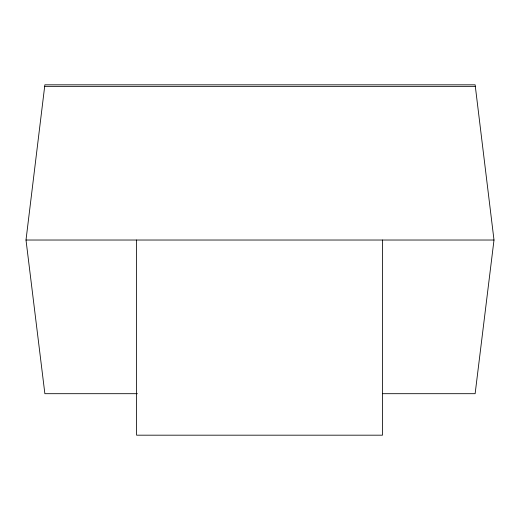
<?xml version="1.0" encoding="UTF-8"?>
<svg xmlns="http://www.w3.org/2000/svg" width="520" height="520" viewBox="0 0 520 520"><rect width="100%" height="100%" fill="white"/><g stroke="black" fill="none" stroke-linecap="round" stroke-linejoin="round"><path stroke-width="0.78" d="M137.417 393.692L44.87 393.692L26 240.025L44.87 84.819L475.131 84.819L494 240.025L475.131 393.692L382.584 393.692M44.87 86.359L475.131 86.359M26 240.025L494 240.025M382.473 240.025L382.473 435.182L136.604 435.182L136.604 240.025"/></g></svg>
